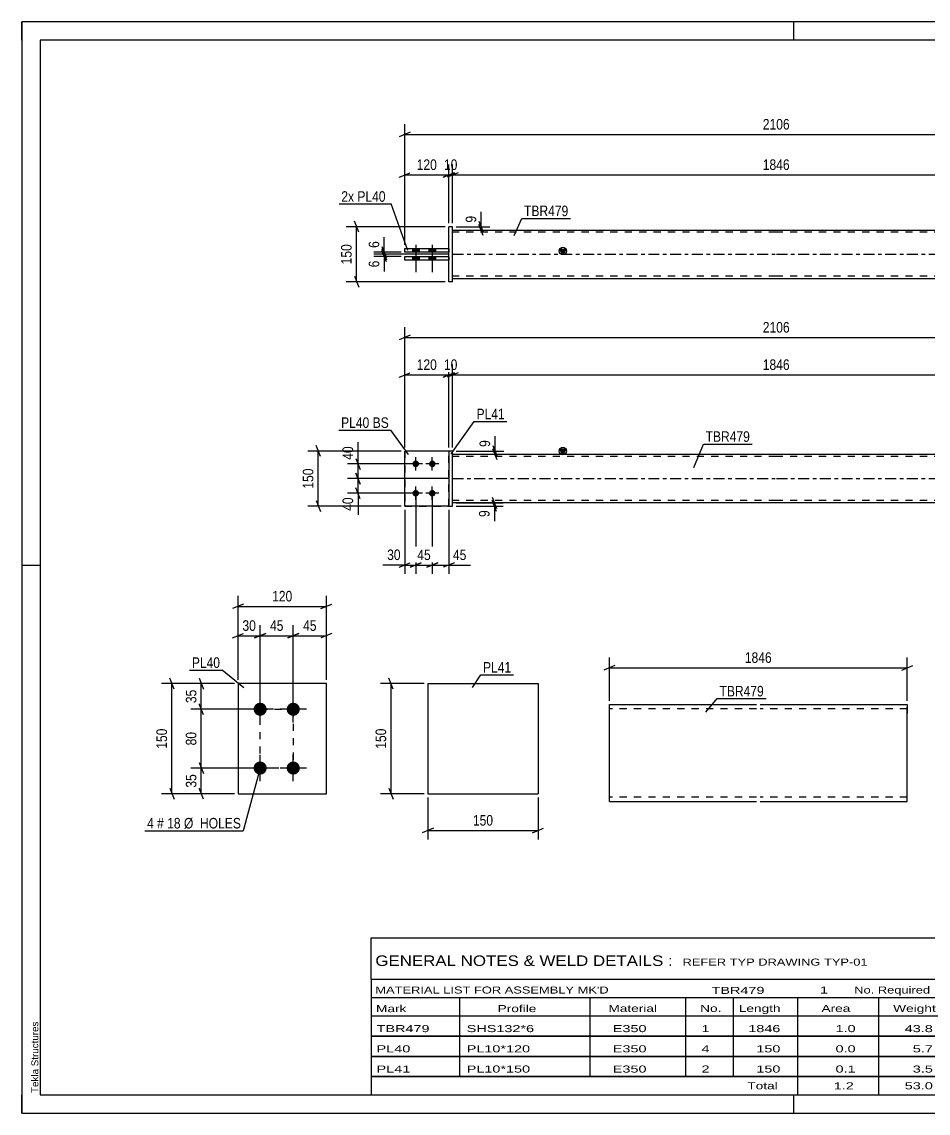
# Model space of a CAD drawing. Header units: millimetres. Extents: x 0 to 420, y 0 to 297.
# Drawn here: x 0 to 246.5, y 0 to 297 of the extents above; entities that cross this region are included whole.
import ezdxf

# ---------------------------------------------------------------- set-up
doc = ezdxf.new("R2010")
doc.units = ezdxf.units.MM
doc.linetypes.add('DXK_LINE_DOT2', pattern=[3.9198, 1.9599, -1.9599])
doc.linetypes.add('DXK_LINE_DOT3', pattern=[5.9187, 2.979, -0.9799, 0.9799, -0.9799])
doc.styles.add('Arial', font='ARIAL.TTF', dxfattribs={"height": 0.2})
doc.styles.add('Arial Narrow', font='ARIALN.TTF', dxfattribs={"height": 0.2})

# ---------------------------------------------------------------- blocks, each defined once
blk = doc.blocks.new('Unknown-581591884-1127')
at = {"color": 5, "linetype": 'Continuous'}
for p, q in [((420, 297), (0, 297)), ((0, 297), (0, 0)), ((0, 292), (0, 297)), ((210, 292), (210, 297)), ((415, 292), (5, 292)), ((5, 292), (5, 5)), ((5, 149), (0, 149)), ((0, 0), (0, 5)), ((5, 5), (415, 5)), ((210, 0), (210, 5)), ((0, 0), (420, 0))]:
    blk.add_line(p, q, dxfattribs=at)
at = {"color": 174, "linetype": 'Continuous', "style": 'Arial'}
blk.add_text('Tekla Structures', height=1.9102, rotation=90, dxfattribs=at).set_placement((4.5, 5.5))
blk = doc.blocks.new('Part-581591884-1420 - 1364')
at = {"color": 7, "linetype": 'DXK_LINE_DOT2'}
for p, q in [((116.14, 180.2), (104.14, 180.2)), ((104.14, 180.2), (104.14, 165.2)), ((116.14, 165.2), (116.14, 180.2)), ((104.14, 165.2), (116.14, 165.2))]:
    blk.add_line(p, q, dxfattribs=at)
blk = doc.blocks.new('Bolt-581591884-1378 - 1364')
at = {"linetype": 'Continuous'}
for points in [[(107.14, 175.8, -1), (107.14, 177.6, -1)], [(111.64, 175.8, -1), (111.64, 177.6, -1)], [(107.14, 167.8, -1), (107.14, 169.6, -1)], [(111.64, 167.8, -1), (111.64, 169.6, -1)]]:
    blk.add_hatch(color=1, dxfattribs=at).paths.add_polyline_path(points)
at = {"color": 1, "linetype": 'Continuous'}
for p, q in [((107.14, 174.9), (107.14, 178.5)), ((111.64, 174.9), (111.64, 178.5)), ((108.94, 176.7), (105.34, 176.7)), ((113.44, 176.7), (109.84, 176.7)), ((107.14, 166.9), (107.14, 170.5)), ((111.64, 166.9), (111.64, 170.5)), ((108.94, 168.7), (105.34, 168.7)), ((113.44, 168.7), (109.84, 168.7))]:
    blk.add_line(p, q, dxfattribs=at)
blk = doc.blocks.new('Part-581591884-1405 - 1364')
at = {"color": 2, "linetype": 'Continuous'}
for p, q in [((117.14, 180.2), (116.14, 180.2)), ((116.14, 180.2), (116.14, 165.2)), ((117.14, 165.2), (117.14, 180.2)), ((116.14, 165.2), (117.14, 165.2))]:
    blk.add_line(p, q, dxfattribs=at)
blk = doc.blocks.new('Part-581591884-1425 - 1364')
at = {"color": 2, "linetype": 'Continuous'}
for p, q in [((116.14, 180.2), (104.14, 180.2)), ((104.14, 165.2), (104.14, 180.2)), ((116.14, 165.2), (104.14, 165.2))]:
    blk.add_line(p, q, dxfattribs=at)
at = {"color": 7, "linetype": 'DXK_LINE_DOT2'}
blk.add_line((116.14, 165.2), (116.14, 180.2), dxfattribs=at)
blk = doc.blocks.new('Part-581591884-1440 - 1364')
at = {"linetype": 'Continuous'}
blk.add_hatch(color=2, dxfattribs=at).paths.add_polyline_path([(147.14, 179.3), (146.34, 180.7), (147.94, 180.7)])
at = {"color": 2, "linetype": 'Continuous'}
for p, q in [((117.14, 179.3), (205.14, 179.3)), ((147.14, 179.3), (146.34, 180.7)), ((146.34, 180.7), (147.94, 180.7)), ((147.94, 180.7), (147.14, 179.3)), ((205.24, 179.3), (293.24, 179.3)), ((205.14, 166.1), (117.14, 166.1)), ((293.24, 166.1), (205.24, 166.1))]:
    blk.add_line(p, q, dxfattribs=at)
at = {"color": 7, "linetype": 'DXK_LINE_DOT2'}
for p, q in [((117.14, 166.1), (117.14, 179.3)), ((205.14, 178.7), (117.14, 178.7)), ((293.24, 178.7), (205.24, 178.7)), ((293.24, 166.1), (293.24, 179.3)), ((205.14, 166.7), (117.14, 166.7)), ((293.24, 166.7), (205.24, 166.7))]:
    blk.add_line(p, q, dxfattribs=at)
at = {"color": 7, "linetype": 'DXK_LINE_DOT3'}
for p, q in [((117.14, 172.7), (205.14, 172.7)), ((205.24, 172.7), (293.24, 172.7))]:
    blk.add_line(p, q, dxfattribs=at)
at = {"color": 2, "linetype": 'Continuous'}
blk.add_circle((147.14, 180.2), 1, dxfattribs=at)
blk = doc.blocks.new('Part-581591884-1793 - 1767')
at = {"color": 2, "linetype": 'Continuous'}
for p, q in [((104.14, 232.15), (104.14, 233.15)), ((104.14, 233.15), (116.14, 233.15)), ((116.14, 232.15), (104.14, 232.15)), ((116.14, 233.15), (116.14, 232.15))]:
    blk.add_line(p, q, dxfattribs=at)
blk = doc.blocks.new('Part-581591884-1798 - 1767')
at = {"color": 2, "linetype": 'Continuous'}
for p, q in [((104.14, 235.35), (116.14, 235.35)), ((104.14, 234.35), (104.14, 235.35)), ((116.14, 235.35), (116.14, 234.35)), ((116.14, 234.35), (104.14, 234.35))]:
    blk.add_line(p, q, dxfattribs=at)
blk = doc.blocks.new('Part-581591884-1773 - 1767')
at = {"linetype": 'Continuous'}
blk.add_hatch(color=2, dxfattribs=at).paths.add_polyline_path([(147.14, 233.74), (146.34, 235.14), (147.94, 235.14)])
at = {"color": 2, "linetype": 'Continuous'}
for p, q in [((117.14, 240.34), (205.14, 240.34)), ((205.24, 240.34), (293.24, 240.34)), ((147.14, 233.74), (146.34, 235.14)), ((146.34, 235.14), (147.94, 235.14)), ((147.94, 235.14), (147.14, 233.74)), ((117.14, 227.14), (205.14, 227.14)), ((205.24, 227.14), (293.24, 227.14))]:
    blk.add_line(p, q, dxfattribs=at)
at = {"color": 7, "linetype": 'DXK_LINE_DOT2'}
for p, q in [((117.14, 227.14), (117.14, 240.34)), ((205.14, 239.74), (117.14, 239.74)), ((293.24, 239.74), (205.24, 239.74)), ((293.24, 240.34), (293.24, 227.14)), ((205.14, 227.74), (117.14, 227.74)), ((293.24, 227.74), (205.24, 227.74))]:
    blk.add_line(p, q, dxfattribs=at)
at = {"color": 7, "linetype": 'DXK_LINE_DOT3'}
for p, q in [((117.14, 233.74), (205.14, 233.74)), ((205.24, 233.74), (293.24, 233.74))]:
    blk.add_line(p, q, dxfattribs=at)
at = {"color": 2, "linetype": 'Continuous'}
blk.add_circle((147.14, 234.64), 1, dxfattribs=at)
blk = doc.blocks.new('Part-581591884-1799 - 1767')
at = {"color": 2, "linetype": 'Continuous'}
for p, q in [((117.14, 241.25), (116.14, 241.25)), ((116.14, 226.25), (116.14, 241.25)), ((117.14, 226.25), (117.14, 241.25)), ((117.14, 226.25), (116.14, 226.25))]:
    blk.add_line(p, q, dxfattribs=at)
blk = doc.blocks.new('Bolt-581591884-1801 - 1767')
at = {"linetype": 'Continuous'}
for points in [[(106.24, 234.34), (108.04, 234.34), (108.04, 235.34), (106.24, 235.34)], [(106.24, 234.34), (108.04, 234.34), (108.04, 235.34), (106.24, 235.34)], [(110.74, 234.34), (112.54, 234.34), (112.54, 235.34), (110.74, 235.34)], [(110.74, 234.34), (112.54, 234.34), (112.54, 235.34), (110.74, 235.34)], [(106.24, 232.14), (108.04, 232.14), (108.04, 233.14), (106.24, 233.14)], [(106.24, 232.14), (108.04, 232.14), (108.04, 233.14), (106.24, 233.14)], [(110.74, 232.14), (112.54, 232.14), (112.54, 233.14), (110.74, 233.14)], [(110.74, 232.14), (112.54, 232.14), (112.54, 233.14), (110.74, 233.14)]]:
    blk.add_hatch(color=1, dxfattribs=at).paths.add_polyline_path(points)
at = {"color": 1, "linetype": 'Continuous'}
for p, q in [((106.24, 235.34), (106.24, 234.34)), ((106.24, 235.34), (106.24, 234.34)), ((107.14, 236.34), (107.14, 228.84)), ((107.14, 236.34), (107.14, 228.84)), ((108.04, 235.34), (108.04, 234.34)), ((108.04, 235.34), (108.04, 234.34)), ((110.74, 235.34), (110.74, 234.34)), ((110.74, 235.34), (110.74, 234.34)), ((111.64, 236.34), (111.64, 228.84)), ((111.64, 236.34), (111.64, 228.84)), ((112.54, 235.34), (112.54, 234.34)), ((112.54, 235.34), (112.54, 234.34)), ((106.24, 233.14), (106.24, 232.14)), ((106.24, 233.14), (106.24, 232.14)), ((108.04, 233.14), (108.04, 232.14)), ((108.04, 233.14), (108.04, 232.14)), ((110.74, 233.14), (110.74, 232.14)), ((110.74, 233.14), (110.74, 232.14)), ((112.54, 233.14), (112.54, 232.14)), ((112.54, 233.14), (112.54, 232.14))]:
    blk.add_line(p, q, dxfattribs=at)
blk = doc.blocks.new('Bolt-581591884-2103 - 2040')
at = {"linetype": 'Continuous'}
for points in [[(64.82, 108.12, -1), (64.82, 111.72, -1)], [(73.82, 108.12, -1), (73.82, 111.72, -1)], [(64.82, 92.12, -1), (64.82, 95.72, -1)], [(73.82, 92.12, -1), (73.82, 95.72, -1)]]:
    blk.add_hatch(color=1, dxfattribs=at).paths.add_polyline_path(points)
at = {"color": 1, "linetype": 'Continuous'}
for p, q in [((64.82, 106.32), (64.82, 113.52)), ((73.82, 106.32), (73.82, 113.52)), ((68.42, 109.92), (61.22, 109.92)), ((77.42, 109.92), (70.22, 109.92)), ((64.82, 90.32), (64.82, 97.52)), ((73.82, 90.32), (73.82, 97.52)), ((68.42, 93.92), (61.22, 93.92)), ((77.42, 93.92), (70.22, 93.92))]:
    blk.add_line(p, q, dxfattribs=at)
blk = doc.blocks.new('Part-581591884-2108 - 2040')
at = {"color": 2, "linetype": 'Continuous'}
for p, q in [((82.82, 116.92), (58.82, 116.92)), ((58.82, 116.92), (58.82, 86.92)), ((82.82, 86.92), (82.82, 116.92)), ((58.82, 86.92), (82.82, 86.92))]:
    blk.add_line(p, q, dxfattribs=at)
blk = doc.blocks.new('Part-581591884-2231 - 2225')
at = {"color": 2, "linetype": 'Continuous'}
for p, q in [((110.43, 116.92), (110.43, 86.92)), ((110.43, 116.92), (140.43, 116.92)), ((140.43, 116.92), (140.43, 86.92)), ((110.43, 86.92), (140.43, 86.92))]:
    blk.add_line(p, q, dxfattribs=at)
blk = doc.blocks.new('Part-581591884-2256 - 2248')
at = {"color": 2, "linetype": 'Continuous'}
for p, q in [((159.81, 84.98), (159.81, 111.2)), ((159.81, 111.2), (199.81, 111.2)), ((200.81, 111.2), (240.81, 111.2)), ((240.81, 111.2), (240.81, 111.02)), ((240.81, 111.02), (240.81, 108.8)), ((240.81, 84.8), (240.81, 108.8)), ((159.81, 84.8), (159.81, 84.98)), ((159.81, 84.8), (199.81, 84.8)), ((200.81, 84.8), (240.81, 84.8))]:
    blk.add_line(p, q, dxfattribs=at)
at = {"color": 7, "linetype": 'DXK_LINE_DOT2'}
for p, q in [((199.81, 110), (159.81, 110)), ((240.81, 110), (200.81, 110)), ((240.81, 108.8), (240.81, 110.5)), ((159.81, 86), (159.81, 86.09)), ((199.81, 86), (159.81, 86)), ((240.81, 86), (200.81, 86)), ((240.81, 86), (240.81, 86.09))]:
    blk.add_line(p, q, dxfattribs=at)
blk = doc.blocks.new('Rectangle-581591884-2210 - 2040')
at = {"color": 1, "linetype": 'DXK_LINE_DOT2'}
blk.add_lwpolyline([(64.82, 109.92), (73.82, 109.92), (73.82, 93.92), (64.82, 93.92), (64.82, 109.92)], close=True, dxfattribs=at)
blk = doc.blocks.new('StraightDimension-581591884-1609 - 1364')
at = {"color": 7, "linetype": 'Continuous'}
for p, q in [((116.14, 172.7), (88.59, 172.7)), ((90.84, 174.2), (92.04, 171.2)), ((91.44, 168.7), (91.44, 172.7)), ((92.04, 167.2), (90.84, 170.2)), ((106.14, 168.7), (88.59, 168.7))]:
    blk.add_line(p, q, dxfattribs=at)
at = {"color": 0}
blk.add_wipeout([(90.69, 168.17), (86.49, 168.17), (86.49, 163.32), (90.69, 163.32)], dxfattribs=at)
at = {"color": 7, "linetype": 'Continuous'}
blk.add_line((91.44, 168.7), (91.44, 162.79), dxfattribs=at)
blk.add_line((91.44, 168.7), (91.44, 162.79), dxfattribs=at)
at = {"color": 3, "style": 'Arial Narrow'}
blk.add_text('40', height=2.863, rotation=90.0002, dxfattribs=at).set_placement((90.09, 163.92))
blk = doc.blocks.new('StraightDimension-581591884-1600 - 1364')
at = {"color": 7, "linetype": 'Continuous'}
for p, q in [((128.1, 181.7), (129.3, 178.7)), ((118.14, 180.2), (131.1, 180.2)), ((118.14, 179.3), (131.1, 179.3)), ((129.3, 177.8), (128.1, 180.8)), ((128.7, 179.3), (128.7, 180.2))]:
    blk.add_line(p, q, dxfattribs=at)
at = {"color": 0}
blk.add_wipeout([(127.95, 183.75), (123.75, 183.75), (123.75, 180.72), (127.95, 180.72)], dxfattribs=at)
at = {"color": 7, "linetype": 'Continuous'}
blk.add_line((128.7, 180.2), (128.7, 184.28), dxfattribs=at)
blk.add_line((128.7, 180.2), (128.7, 184.28), dxfattribs=at)
at = {"color": 3, "style": 'Arial Narrow'}
blk.add_text('9', height=2.86, rotation=90.0002, dxfattribs=at).set_placement((127.35, 181.32))
blk = doc.blocks.new('StraightDimension-581591884-1560 - 1364')
at = {"color": 7, "linetype": 'Continuous'}
for p, q in [((107.14, 167.7), (107.14, 146.78)), ((104.14, 164.2), (104.14, 146.78)), ((102.64, 148.58), (105.64, 149.78)), ((104.14, 149.18), (107.14, 149.18)), ((108.64, 149.78), (105.64, 148.58))]:
    blk.add_line(p, q, dxfattribs=at)
at = {"color": 0}
blk.add_wipeout([(103.61, 149.93), (103.61, 154.13), (98.76, 154.13), (98.76, 149.93)], dxfattribs=at)
at = {"color": 7, "linetype": 'Continuous'}
blk.add_line((104.14, 149.18), (98.23, 149.18), dxfattribs=at)
blk.add_line((104.14, 149.18), (98.23, 149.18), dxfattribs=at)
at = {"color": 3, "style": 'Arial Narrow'}
blk.add_text('30', height=2.863, dxfattribs=at).set_placement((99.36, 150.53))
blk = doc.blocks.new('StraightDimension-581591884-1452 - 1364')
at = {"color": 7, "linetype": 'Continuous'}
for p, q in [((104.14, 181.2), (104.14, 203.77)), ((116.14, 181.2), (116.14, 203.77)), ((102.64, 200.32), (105.64, 201.52)), ((104.14, 200.92), (116.14, 200.92)), ((117.64, 201.52), (114.64, 200.32))]:
    blk.add_line(p, q, dxfattribs=at)
at = {"color": 0}
blk.add_wipeout([(113.48, 201.67), (113.48, 205.87), (106.8, 205.87), (106.8, 201.67)], dxfattribs=at)
at = {"color": 3, "style": 'Arial Narrow'}
blk.add_text('120', height=2.863, dxfattribs=at).set_placement((107.4, 202.27))
blk = doc.blocks.new('StraightDimension-581591884-1479 - 1364')
at = {"color": 7, "linetype": 'Continuous'}
for p, q in [((116.14, 181.2), (116.14, 203.77)), ((117.14, 181.2), (117.14, 203.77)), ((114.64, 200.32), (117.64, 201.52)), ((118.64, 201.52), (115.64, 200.32)), ((116.14, 200.92), (117.14, 200.92))]:
    blk.add_line(p, q, dxfattribs=at)
at = {"color": 0}
blk.add_wipeout([(119.07, 201.67), (119.07, 205.87), (114.21, 205.87), (114.21, 201.67)], dxfattribs=at)
at = {"color": 3, "style": 'Arial Narrow'}
blk.add_text('10', height=2.863, dxfattribs=at).set_placement((114.81, 202.27))
blk = doc.blocks.new('StraightDimension-581591884-1577 - 1364')
at = {"color": 7, "linetype": 'Continuous'}
for p, q in [((111.64, 167.7), (111.64, 146.78)), ((116.14, 164.2), (116.14, 146.78)), ((110.14, 148.58), (113.14, 149.78)), ((111.64, 149.18), (116.14, 149.18)), ((117.64, 149.78), (114.64, 148.58))]:
    blk.add_line(p, q, dxfattribs=at)
at = {"color": 0}
blk.add_wipeout([(121.52, 149.93), (121.52, 154.13), (116.66, 154.13), (116.66, 149.93)], dxfattribs=at)
at = {"color": 7, "linetype": 'Continuous'}
blk.add_line((116.14, 149.18), (122.04, 149.18), dxfattribs=at)
blk.add_line((116.14, 149.18), (122.04, 149.18), dxfattribs=at)
at = {"color": 3, "style": 'Arial Narrow'}
blk.add_text('45', height=2.863, dxfattribs=at).set_placement((117.26, 150.53))
blk = doc.blocks.new('StraightDimension-581591884-1496 - 1364')
at = {"color": 7, "linetype": 'Continuous'}
for p, q in [((117.14, 181.2), (117.14, 203.77)), ((293.24, 181.2), (293.24, 203.77)), ((118.64, 201.52), (115.64, 200.32)), ((117.14, 200.92), (293.24, 200.92)), ((291.74, 200.32), (294.74, 201.52))]:
    blk.add_line(p, q, dxfattribs=at)
at = {"color": 0}
blk.add_wipeout([(209.44, 201.67), (209.44, 205.87), (200.93, 205.87), (200.93, 201.67)], dxfattribs=at)
at = {"color": 3, "style": 'Arial Narrow'}
blk.add_text('1846', height=2.863, dxfattribs=at).set_placement((201.53, 202.27))
blk = doc.blocks.new('StraightDimension-581591884-1546 - 1364')
at = {"color": 7, "linetype": 'Continuous'}
for p, q in [((104.14, 181.2), (104.14, 213.94)), ((306.24, 181.2), (306.24, 213.94)), ((105.64, 211.69), (102.64, 210.49)), ((104.14, 211.09), (306.24, 211.09)), ((304.74, 210.49), (307.74, 211.69))]:
    blk.add_line(p, q, dxfattribs=at)
at = {"color": 0}
blk.add_wipeout([(209.44, 211.84), (209.44, 216.04), (200.93, 216.04), (200.93, 211.84)], dxfattribs=at)
at = {"color": 3, "style": 'Arial Narrow'}
blk.add_text('2106', height=2.863, dxfattribs=at).set_placement((201.53, 212.44))
blk = doc.blocks.new('StraightDimension-581591884-1570 - 1364')
at = {"color": 7, "linetype": 'Continuous'}
for p, q in [((107.14, 167.7), (107.14, 146.78)), ((111.64, 167.7), (111.64, 146.78)), ((105.64, 148.58), (108.64, 149.78)), ((107.14, 149.18), (111.64, 149.18)), ((113.14, 149.78), (110.14, 148.58))]:
    blk.add_line(p, q, dxfattribs=at)
at = {"color": 0}
blk.add_wipeout([(111.82, 149.93), (111.82, 154.13), (106.96, 154.13), (106.96, 149.93)], dxfattribs=at)
at = {"color": 3, "style": 'Arial Narrow'}
blk.add_text('45', height=2.863, dxfattribs=at).set_placement((107.56, 150.53))
blk = doc.blocks.new('StraightDimension-581591884-1591 - 1364')
at = {"color": 7, "linetype": 'Continuous'}
for p, q in [((127.94, 167.6), (129.14, 164.6)), ((129.14, 163.7), (127.94, 166.7)), ((118.14, 166.1), (130.94, 166.1)), ((118.14, 165.2), (130.94, 165.2)), ((128.54, 165.2), (128.54, 166.1))]:
    blk.add_line(p, q, dxfattribs=at)
at = {"color": 0}
blk.add_wipeout([(127.79, 164.67), (123.59, 164.67), (123.59, 161.65), (127.79, 161.65)], dxfattribs=at)
at = {"color": 7, "linetype": 'Continuous'}
blk.add_line((128.54, 165.2), (128.54, 161.12), dxfattribs=at)
blk.add_line((128.54, 165.2), (128.54, 161.12), dxfattribs=at)
at = {"color": 3, "style": 'Arial Narrow'}
blk.add_text('9', height=2.86, rotation=90.0002, dxfattribs=at).set_placement((127.19, 162.25))
blk = doc.blocks.new('StraightDimension-581591884-1626 - 1364')
at = {"color": 7, "linetype": 'Continuous'}
for p, q in [((106.14, 176.7), (88.59, 176.7)), ((90.84, 178.2), (92.04, 175.2)), ((91.44, 172.7), (91.44, 176.7)), ((116.14, 172.7), (88.59, 172.7)), ((92.04, 171.2), (90.84, 174.2))]:
    blk.add_line(p, q, dxfattribs=at)
at = {"color": 0}
blk.add_wipeout([(90.69, 182.08), (86.49, 182.08), (86.49, 177.22), (90.69, 177.22)], dxfattribs=at)
at = {"color": 7, "linetype": 'Continuous'}
blk.add_line((91.44, 176.7), (91.44, 182.6), dxfattribs=at)
blk.add_line((91.44, 176.7), (91.44, 182.6), dxfattribs=at)
at = {"color": 3, "style": 'Arial Narrow'}
blk.add_text('40', height=2.863, rotation=90.0002, dxfattribs=at).set_placement((90.09, 177.82))
blk = doc.blocks.new('StraightDimension-581591884-1689 - 1364')
at = {"color": 7, "linetype": 'Continuous'}
for p, q in [((81.24, 178.7), (80.04, 181.7)), ((103.14, 180.2), (77.79, 180.2)), ((80.64, 165.2), (80.64, 180.2)), ((80.04, 166.7), (81.24, 163.7)), ((103.14, 165.2), (77.79, 165.2))]:
    blk.add_line(p, q, dxfattribs=at)
at = {"color": 0}
blk.add_wipeout([(79.89, 176.04), (75.69, 176.04), (75.69, 169.36), (79.89, 169.36)], dxfattribs=at)
at = {"color": 3, "style": 'Arial Narrow'}
blk.add_text('150', height=2.863, rotation=90.0002, dxfattribs=at).set_placement((79.29, 169.96))
blk = doc.blocks.new('StraightDimension-581591884-1851 - 1767')
at = {"color": 7, "linetype": 'Continuous'}
for p, q in [((97.95, 235.84), (99.15, 232.84)), ((99.15, 232.24), (97.95, 235.24)), ((103.14, 234.34), (95.7, 234.34)), ((116.14, 233.74), (95.7, 233.74)), ((98.55, 233.74), (98.55, 234.34))]:
    blk.add_line(p, q, dxfattribs=at)
at = {"color": 0}
blk.add_wipeout([(97.8, 237.9), (93.6, 237.9), (93.6, 234.87), (97.8, 234.87)], dxfattribs=at)
at = {"color": 7, "linetype": 'Continuous'}
blk.add_line((98.55, 234.34), (98.55, 238.42), dxfattribs=at)
blk.add_line((98.55, 234.34), (98.55, 238.42), dxfattribs=at)
at = {"color": 3, "style": 'Arial Narrow'}
blk.add_text('6', height=2.86, rotation=90.0002, dxfattribs=at).set_placement((97.2, 235.47))
blk = doc.blocks.new('StraightDimension-581591884-1930 - 1767')
at = {"color": 7, "linetype": 'Continuous'}
for p, q in [((114.64, 254.74), (117.64, 255.94)), ((118.64, 255.94), (115.64, 254.74)), ((116.14, 242.25), (116.14, 258.19)), ((117.14, 242.25), (117.14, 258.19)), ((116.14, 255.34), (117.14, 255.34))]:
    blk.add_line(p, q, dxfattribs=at)
at = {"color": 0}
blk.add_wipeout([(119.07, 256.09), (119.07, 260.29), (114.21, 260.29), (114.21, 256.09)], dxfattribs=at)
at = {"color": 3, "style": 'Arial Narrow'}
blk.add_text('10', height=2.863, dxfattribs=at).set_placement((114.81, 256.69))
blk = doc.blocks.new('StraightDimension-581591884-1835 - 1767')
at = {"color": 7, "linetype": 'Continuous'}
for p, q in [((97.95, 235.24), (99.15, 232.24)), ((99.15, 231.64), (97.95, 234.64)), ((116.14, 233.74), (95.7, 233.74)), ((103.14, 233.14), (95.7, 233.14)), ((98.55, 233.14), (98.55, 233.74))]:
    blk.add_line(p, q, dxfattribs=at)
at = {"color": 0}
blk.add_wipeout([(97.8, 232.62), (93.6, 232.62), (93.6, 229.59), (97.8, 229.59)], dxfattribs=at)
at = {"color": 7, "linetype": 'Continuous'}
blk.add_line((98.55, 233.14), (98.55, 229.07), dxfattribs=at)
blk.add_line((98.55, 233.14), (98.55, 229.07), dxfattribs=at)
at = {"color": 3, "style": 'Arial Narrow'}
blk.add_text('6', height=2.86, rotation=90.0002, dxfattribs=at).set_placement((97.2, 230.19))
blk = doc.blocks.new('StraightDimension-581591884-1868 - 1767')
at = {"color": 7, "linetype": 'Continuous'}
for p, q in [((118.14, 241.25), (127.32, 241.25)), ((124.32, 242.75), (125.52, 239.75)), ((125.52, 238.84), (124.32, 241.84)), ((124.92, 240.34), (124.92, 241.25)), ((118.14, 240.34), (127.32, 240.34))]:
    blk.add_line(p, q, dxfattribs=at)
at = {"color": 0}
blk.add_wipeout([(124.17, 244.8), (119.97, 244.8), (119.97, 241.77), (124.17, 241.77)], dxfattribs=at)
at = {"color": 7, "linetype": 'Continuous'}
blk.add_line((124.92, 241.25), (124.92, 245.32), dxfattribs=at)
blk.add_line((124.92, 241.25), (124.92, 245.32), dxfattribs=at)
at = {"color": 3, "style": 'Arial Narrow'}
blk.add_text('9', height=2.86, rotation=90.0002, dxfattribs=at).set_placement((123.57, 242.37))
blk = doc.blocks.new('StraightDimension-581591884-1879 - 1767')
at = {"color": 7, "linetype": 'Continuous'}
for p, q in [((115.14, 241.25), (88.2, 241.25)), ((91.65, 239.75), (90.45, 242.75)), ((91.05, 226.25), (91.05, 241.25)), ((115.14, 226.25), (88.2, 226.25)), ((90.45, 227.75), (91.65, 224.75))]:
    blk.add_line(p, q, dxfattribs=at)
at = {"color": 0}
blk.add_wipeout([(90.3, 237.09), (86.1, 237.09), (86.1, 230.4), (90.3, 230.4)], dxfattribs=at)
at = {"color": 3, "style": 'Arial Narrow'}
blk.add_text('150', height=2.863, rotation=90.0002, dxfattribs=at).set_placement((89.7, 231))
blk = doc.blocks.new('StraightDimension-581591884-1910 - 1767')
at = {"color": 7, "linetype": 'Continuous'}
for p, q in [((118.64, 255.94), (115.64, 254.74)), ((117.14, 242.25), (117.14, 258.19)), ((291.74, 254.74), (294.74, 255.94)), ((293.24, 242.25), (293.24, 258.19)), ((117.14, 255.34), (293.24, 255.34))]:
    blk.add_line(p, q, dxfattribs=at)
at = {"color": 0}
blk.add_wipeout([(209.44, 256.09), (209.44, 260.29), (200.93, 260.29), (200.93, 256.09)], dxfattribs=at)
at = {"color": 3, "style": 'Arial Narrow'}
blk.add_text('1846', height=2.863, dxfattribs=at).set_placement((201.53, 256.69))
blk = doc.blocks.new('StraightDimension-581591884-1920 - 1767')
at = {"color": 7, "linetype": 'Continuous'}
for p, q in [((102.64, 254.74), (105.64, 255.94)), ((104.14, 236.34), (104.14, 258.19)), ((117.64, 255.94), (114.64, 254.74)), ((116.14, 242.25), (116.14, 258.19)), ((104.14, 255.34), (116.14, 255.34))]:
    blk.add_line(p, q, dxfattribs=at)
at = {"color": 0}
blk.add_wipeout([(113.48, 256.09), (113.48, 260.29), (106.8, 260.29), (106.8, 256.09)], dxfattribs=at)
at = {"color": 3, "style": 'Arial Narrow'}
blk.add_text('120', height=2.863, dxfattribs=at).set_placement((107.4, 256.69))
blk = doc.blocks.new('StraightDimension-581591884-1941 - 1767')
at = {"color": 7, "linetype": 'Continuous'}
for p, q in [((104.14, 236.34), (104.14, 269.19)), ((306.24, 236.34), (306.24, 269.19)), ((105.64, 266.94), (102.64, 265.74)), ((104.14, 266.34), (306.24, 266.34)), ((304.74, 265.74), (307.74, 266.94))]:
    blk.add_line(p, q, dxfattribs=at)
at = {"color": 0}
blk.add_wipeout([(209.44, 267.09), (209.44, 271.29), (200.93, 271.29), (200.93, 267.09)], dxfattribs=at)
at = {"color": 3, "style": 'Arial Narrow'}
blk.add_text('2106', height=2.863, dxfattribs=at).set_placement((201.53, 267.69))
blk = doc.blocks.new('StraightDimension-581591884-2133 - 2040')
at = {"color": 7, "linetype": 'Continuous'}
for p, q in [((64.82, 110.92), (64.82, 132.77)), ((73.82, 110.92), (73.82, 132.77)), ((63.32, 129.32), (66.32, 130.52)), ((64.82, 129.92), (73.82, 129.92)), ((75.32, 130.52), (72.32, 129.32))]:
    blk.add_line(p, q, dxfattribs=at)
at = {"color": 0}
blk.add_wipeout([(71.75, 130.67), (71.75, 134.87), (66.9, 134.87), (66.9, 130.67)], dxfattribs=at)
at = {"color": 3, "style": 'Arial Narrow'}
blk.add_text('45', height=2.863, dxfattribs=at).set_placement((67.5, 131.27))
blk = doc.blocks.new('StraightDimension-581591884-2165 - 2040')
at = {"color": 7, "linetype": 'Continuous'}
for p, q in [((48.22, 95.42), (49.42, 92.42)), ((63.82, 93.92), (45.97, 93.92)), ((48.82, 86.92), (48.82, 93.92)), ((57.82, 86.92), (45.97, 86.92)), ((49.42, 85.42), (48.22, 88.42))]:
    blk.add_line(p, q, dxfattribs=at)
at = {"color": 0}
blk.add_wipeout([(48.07, 92.85), (43.87, 92.85), (43.87, 87.99), (48.07, 87.99)], dxfattribs=at)
at = {"color": 3, "style": 'Arial Narrow'}
blk.add_text('35', height=2.863, rotation=90.0002, dxfattribs=at).set_placement((47.47, 88.59))
blk = doc.blocks.new('StraightDimension-581591884-2123 - 2040')
at = {"color": 7, "linetype": 'Continuous'}
for p, q in [((58.82, 117.92), (58.82, 132.77)), ((64.82, 110.92), (64.82, 132.77)), ((57.32, 129.32), (60.32, 130.52)), ((58.82, 129.92), (64.82, 129.92)), ((66.32, 130.52), (63.32, 129.32))]:
    blk.add_line(p, q, dxfattribs=at)
at = {"color": 0}
blk.add_wipeout([(64.25, 130.67), (64.25, 134.87), (59.4, 134.87), (59.4, 130.67)], dxfattribs=at)
at = {"color": 3, "style": 'Arial Narrow'}
blk.add_text('30', height=2.863, dxfattribs=at).set_placement((60, 131.27))
blk = doc.blocks.new('StraightDimension-581591884-2112 - 2040')
at = {"color": 7, "linetype": 'Continuous'}
for p, q in [((58.82, 117.92), (58.82, 140.77)), ((82.82, 117.92), (82.82, 140.77)), ((60.32, 138.52), (57.32, 137.32)), ((58.82, 137.92), (82.82, 137.92)), ((81.32, 137.32), (84.32, 138.52))]:
    blk.add_line(p, q, dxfattribs=at)
at = {"color": 0}
blk.add_wipeout([(74.17, 138.67), (74.17, 142.87), (67.48, 142.87), (67.48, 138.67)], dxfattribs=at)
at = {"color": 3, "style": 'Arial Narrow'}
blk.add_text('120', height=2.863, dxfattribs=at).set_placement((68.08, 139.27))
blk = doc.blocks.new('StraightDimension-581591884-2143 - 2040')
at = {"color": 7, "linetype": 'Continuous'}
for p, q in [((73.82, 110.92), (73.82, 132.77)), ((82.82, 117.92), (82.82, 132.77)), ((72.32, 129.32), (75.32, 130.52)), ((73.82, 129.92), (82.82, 129.92)), ((84.32, 130.52), (81.32, 129.32))]:
    blk.add_line(p, q, dxfattribs=at)
at = {"color": 0}
blk.add_wipeout([(80.75, 130.67), (80.75, 134.87), (75.9, 134.87), (75.9, 130.67)], dxfattribs=at)
at = {"color": 3, "style": 'Arial Narrow'}
blk.add_text('45', height=2.863, dxfattribs=at).set_placement((76.5, 131.27))
blk = doc.blocks.new('StraightDimension-581591884-2154 - 2040')
at = {"color": 7, "linetype": 'Continuous'}
for p, q in [((57.82, 116.92), (37.97, 116.92)), ((41.42, 115.42), (40.22, 118.42)), ((40.82, 86.92), (40.82, 116.92)), ((57.82, 86.92), (37.97, 86.92)), ((40.22, 88.42), (41.42, 85.42))]:
    blk.add_line(p, q, dxfattribs=at)
at = {"color": 0}
blk.add_wipeout([(40.07, 105.26), (35.87, 105.26), (35.87, 98.58), (40.07, 98.58)], dxfattribs=at)
at = {"color": 3, "style": 'Arial Narrow'}
blk.add_text('150', height=2.863, rotation=90.0002, dxfattribs=at).set_placement((39.47, 99.18))
blk = doc.blocks.new('StraightDimension-581591884-2181 - 2040')
at = {"color": 7, "linetype": 'Continuous'}
for p, q in [((63.82, 109.92), (45.97, 109.92)), ((49.42, 108.42), (48.22, 111.42)), ((48.82, 93.92), (48.82, 109.92)), ((48.22, 95.42), (49.42, 92.42)), ((63.82, 93.92), (45.97, 93.92))]:
    blk.add_line(p, q, dxfattribs=at)
at = {"color": 0}
blk.add_wipeout([(48.07, 104.35), (43.87, 104.35), (43.87, 99.49), (48.07, 99.49)], dxfattribs=at)
at = {"color": 3, "style": 'Arial Narrow'}
blk.add_text('80', height=2.863, rotation=90.0002, dxfattribs=at).set_placement((47.47, 100.09))
blk = doc.blocks.new('StraightDimension-581591884-2194 - 2040')
at = {"color": 7, "linetype": 'Continuous'}
for p, q in [((57.82, 116.92), (45.97, 116.92)), ((48.22, 118.42), (49.42, 115.42)), ((48.82, 109.92), (48.82, 116.92)), ((63.82, 109.92), (45.97, 109.92)), ((49.42, 108.42), (48.22, 111.42))]:
    blk.add_line(p, q, dxfattribs=at)
at = {"color": 0}
blk.add_wipeout([(48.07, 115.85), (43.87, 115.85), (43.87, 110.99), (48.07, 110.99)], dxfattribs=at)
at = {"color": 3, "style": 'Arial Narrow'}
blk.add_text('35', height=2.863, rotation=90.0002, dxfattribs=at).set_placement((47.47, 111.59))
blk = doc.blocks.new('StraightDimension-581591884-2233 - 2225')
at = {"color": 7, "linetype": 'Continuous'}
for p, q in [((109.43, 116.92), (97.58, 116.92)), ((101.03, 115.42), (99.83, 118.42)), ((100.43, 86.92), (100.43, 116.92)), ((109.43, 86.92), (97.58, 86.92)), ((99.83, 88.42), (101.03, 85.42))]:
    blk.add_line(p, q, dxfattribs=at)
at = {"color": 0}
blk.add_wipeout([(99.68, 105.26), (95.48, 105.26), (95.48, 98.58), (99.68, 98.58)], dxfattribs=at)
at = {"color": 3, "style": 'Arial Narrow'}
blk.add_text('150', height=2.863, rotation=90.0002, dxfattribs=at).set_placement((99.08, 99.18))
blk = doc.blocks.new('StraightDimension-581591884-2240 - 2225')
at = {"color": 7, "linetype": 'Continuous'}
for p, q in [((110.43, 85.92), (110.43, 74.52)), ((140.43, 85.92), (140.43, 74.52)), ((111.93, 77.52), (108.93, 76.32)), ((138.93, 76.32), (141.93, 77.52)), ((110.43, 76.92), (140.43, 76.92))]:
    blk.add_line(p, q, dxfattribs=at)
at = {"color": 0}
blk.add_wipeout([(128.78, 77.67), (128.78, 81.87), (122.09, 81.87), (122.09, 77.67)], dxfattribs=at)
at = {"color": 3, "style": 'Arial Narrow'}
blk.add_text('150', height=2.863, dxfattribs=at).set_placement((122.69, 78.27))
blk = doc.blocks.new('StraightDimension-581591884-2261 - 2248')
at = {"color": 7, "linetype": 'Continuous'}
for p, q in [((161.31, 121.8), (158.31, 120.6)), ((159.81, 112.2), (159.81, 124.05)), ((239.31, 120.6), (242.31, 121.8)), ((240.81, 112.2), (240.81, 124.05)), ((159.81, 121.2), (240.81, 121.2))]:
    blk.add_line(p, q, dxfattribs=at)
at = {"color": 0}
blk.add_wipeout([(204.57, 121.95), (204.57, 126.15), (196.05, 126.15), (196.05, 121.95)], dxfattribs=at)
at = {"color": 3, "style": 'Arial Narrow'}
blk.add_text('1846', height=2.863, dxfattribs=at).set_placement((196.65, 122.55))
blk = doc.blocks.new('Unknown-581591884-3254')
at = {"color": 7, "linetype": 'Continuous'}
for p, q in [((95, 47.75), (255, 47.75)), ((95, 36.5), (95, 47.75)), ((255, 47.75), (255, 36.5)), ((95, 36.5), (255, 36.5)), ((95, 36.5), (95, 31.5)), ((255, 36.5), (255, 31.5)), ((95, 31.5), (255, 31.5)), ((95, 31.5), (95, 26.5)), ((119, 31.5), (119, 26.5)), ((154.5, 31.5), (154.5, 26.5)), ((180.5, 31.5), (180.5, 26.5)), ((193.5, 31.5), (193.5, 26.5)), ((211, 31.5), (211, 26.5)), ((233, 31.5), (233, 26.5)), ((255, 31.5), (255, 26.5)), ((95, 26.5), (255, 26.5)), ((95, 26.45), (95, 21.05)), ((95, 26.45), (255, 26.45)), ((119, 26.5), (119, 21)), ((154.5, 26.5), (154.5, 21)), ((180.5, 26.5), (180.5, 21)), ((193.5, 26.5), (193.5, 21)), ((211, 26.5), (211, 21)), ((233, 26.5), (233, 21)), ((255, 26.45), (255, 21.05)), ((95, 21.05), (255, 21.05)), ((95, 20.95), (95, 15.55)), ((95, 20.95), (255, 20.95)), ((119, 21), (119, 15.5)), ((154.5, 21), (154.5, 15.5)), ((180.5, 21), (180.5, 15.5)), ((193.5, 21), (193.5, 15.5)), ((211, 21), (211, 15.5)), ((233, 21), (233, 15.5)), ((255, 20.95), (255, 15.55)), ((95, 15.55), (255, 15.55)), ((95, 15.45), (95, 10.05)), ((95, 15.45), (255, 15.45)), ((119, 15.5), (119, 10)), ((154.5, 15.5), (154.5, 10)), ((180.5, 15.5), (180.5, 10)), ((193.5, 15.5), (193.5, 10)), ((211, 15.5), (211, 10)), ((233, 15.5), (233, 10)), ((255, 15.45), (255, 10.05)), ((95, 10.05), (255, 10.05)), ((95, 10), (255, 10)), ((95, 10), (95, 5)), ((211, 10), (211, 5)), ((233, 10), (233, 5)), ((255, 10), (255, 5)), ((95, 5), (255, 5))]:
    blk.add_line(p, q, dxfattribs=at)
at = {"color": 7, "style": 'Arial Narrow'}
for s, height, width, p in [('GENERAL NOTES & WELD DETAILS :', 2.8633, 1.4, (96.15, 40.06)), ('REFER TYP DRAWING TYP-01', 1.9089, 1.6, (179.7, 40.16)), ("MATERIAL LIST FOR ASSEMBLY MK'D", 1.9089, 1.6, (96.15, 32.56)), ('TBR479', 1.909, 1.794707, (187.59, 32.47)), ('1', 1.91, 1.794707, (217.08, 32.56)), ('No. Required', 1.9089, 1.6, (226.41, 32.56)), ('Mark', 1.909, 1.7, (96.34, 27.5)), ('Profile', 1.909, 1.7, (129.41, 27.5)), ('Material', 1.909, 1.7, (159.54, 27.56)), ('No.', 1.909, 1.7, (184.5, 27.56)), ('Length', 1.909, 1.7, (195, 27.56)), ('Area', 1.909, 1.7, (217.5, 27.56)), ('Weight', 1.909, 1.7, (237, 27.56))]:
    blk.add_text(s, height=height, dxfattribs=dict(at, width=width)).set_placement(p)
at = {"color": 7, "linetype": 'Continuous', "style": 'Arial Narrow'}
for s, height, width, p in [('TBR479', 1.909, 1.794707, (96.5, 22.06)), ('SHS132*6', 1.909, 1.794707, (121, 22.06)), ('E350', 1.909, 1.794707, (160.74, 22.06)), ('1', 1.91, 1.794707, (184.86, 22.06)), ('1846', 1.909, 1.794707, (197.58, 22.06)), ('1.0', 1.909, 1.794707, (221.32, 22.06)), ('43.8', 1.909, 1.794707, (240.14, 22.06)), ('PL40', 1.909, 1.794707, (96.5, 16.56)), ('PL10*120', 1.909, 1.794707, (121, 16.56)), ('E350', 1.909, 1.794707, (160.74, 16.56)), ('4', 1.91, 1.794707, (184.86, 16.56)), ('150', 1.909, 1.794707, (199.77, 16.56)), ('0.0', 1.909, 1.794707, (221.32, 16.56)), ('5.7', 1.909, 1.794707, (242.33, 16.56)), ('PL41', 1.909, 1.794707, (96.5, 11.06)), ('PL10*150', 1.909, 1.794707, (121, 11.06)), ('E350', 1.909, 1.794707, (160.74, 11.06)), ('2', 1.91, 1.794707, (184.86, 11.06)), ('150', 1.909, 1.794707, (199.77, 11.06)), ('0.1', 1.909, 1.794707, (221.32, 11.06)), ('3.5', 1.909, 1.794707, (242.33, 11.06)), ('Total', 1.909, 1.7, (197.33, 6.5)), ('1.2', 1.909, 1.794707, (220.83, 6.5)), ('53.0', 1.909, 1.794707, (240.14, 6.5))]:
    blk.add_text(s, height=height, dxfattribs=dict(at, width=width)).set_placement(p)
blk = doc.blocks.new('Mark-581591884-1400 - 1364')
at = {"color": 0}
blk.add_wipeout([(131.34, 188.85), (131.34, 191.85), (123.67, 191.85), (123.67, 188.85)], dxfattribs=at)
blk.add_wipeout([(131.34, 188.85), (131.34, 191.85), (123.67, 191.85), (123.67, 188.85)], dxfattribs=at)
at = {"color": 30, "linetype": 'Continuous'}
for p, q in [((116.78, 179.39), (123.07, 188.25)), ((123.07, 188.25), (131.94, 188.25))]:
    blk.add_line(p, q, dxfattribs=at)
at = {"color": 3, "style": 'Arial Narrow'}
blk.add_text('PL41', height=2.863, dxfattribs=at).set_placement((123.67, 188.85))
blk = doc.blocks.new('Mark-581591884-1436 - 1364')
at = {"color": 0}
blk.add_wipeout([(198.04, 182.7), (198.04, 185.7), (185.98, 185.7), (185.98, 182.7)], dxfattribs=at)
blk.add_wipeout([(198.04, 182.7), (198.04, 185.7), (185.98, 185.7), (185.98, 182.7)], dxfattribs=at)
at = {"color": 30, "linetype": 'Continuous'}
for p, q in [((182.78, 175.75), (185.38, 182.1)), ((185.38, 182.1), (198.64, 182.1))]:
    blk.add_line(p, q, dxfattribs=at)
at = {"color": 3, "style": 'Arial Narrow'}
blk.add_text('TBR479', height=2.863, dxfattribs=at).set_placement((185.98, 182.7))
blk = doc.blocks.new('MarkSet-581591884-1758 - 1364')
at = {"color": 0}
blk.add_wipeout([(94.52, 186.49), (94.52, 189.49), (86.84, 189.49), (86.84, 186.49)], dxfattribs=at)
blk.add_wipeout([(94.52, 186.49), (94.52, 189.49), (86.84, 189.49), (86.84, 186.49)], dxfattribs=at)
blk.add_wipeout([(99.8, 186.49), (99.8, 189.49), (95.42, 189.49), (95.42, 186.49)], dxfattribs=at)
blk.add_wipeout([(99.8, 186.49), (99.8, 189.49), (95.42, 189.49), (95.42, 186.49)], dxfattribs=at)
at = {"color": 30, "linetype": 'Continuous'}
for p in [(86.24, 185.89), (105.18, 179.26)]:
    blk.add_line(p, (100.4, 185.89), dxfattribs=at)
at = {"color": 3, "style": 'Arial Narrow'}
for s, p in [('PL40', (86.84, 186.49)), ('BS', (95.42, 186.49))]:
    blk.add_text(s, height=2.863, dxfattribs=at).set_placement(p)
blk = doc.blocks.new('Mark-581591884-1769 - 1767')
at = {"color": 0}
blk.add_wipeout([(148.65, 244.12), (148.65, 247.12), (136.59, 247.12), (136.59, 244.12)], dxfattribs=at)
blk.add_wipeout([(148.65, 244.12), (148.65, 247.12), (136.59, 247.12), (136.59, 244.12)], dxfattribs=at)
at = {"color": 30, "linetype": 'Continuous'}
for p, q in [((133.88, 238.86), (135.99, 243.52)), ((135.99, 243.52), (149.25, 243.52))]:
    blk.add_line(p, q, dxfattribs=at)
at = {"color": 3, "style": 'Arial Narrow'}
blk.add_text('TBR479', height=2.863, dxfattribs=at).set_placement((136.59, 244.12))
blk = doc.blocks.new('MarkSet-581591884-1979 - 1767')
at = {"color": 30, "linetype": 'Continuous'}
blk.add_line((104.99, 234.73), (100.43, 247.43), dxfattribs=at)
at = {"color": 0}
blk.add_wipeout([(90.36, 248.03), (90.36, 251.03), (86.89, 251.03), (86.89, 248.03)], dxfattribs=at)
blk.add_wipeout([(90.36, 248.03), (90.36, 251.03), (86.89, 251.03), (86.89, 248.03)], dxfattribs=at)
blk.add_wipeout([(98.93, 248.03), (98.93, 251.03), (91.26, 251.03), (91.26, 248.03)], dxfattribs=at)
blk.add_wipeout([(98.93, 248.03), (98.93, 251.03), (91.26, 251.03), (91.26, 248.03)], dxfattribs=at)
at = {"color": 30, "linetype": 'Continuous'}
blk.add_line((86.29, 247.43), (100.43, 247.43), dxfattribs=at)
at = {"color": 3, "style": 'Arial Narrow'}
for s, p in [('2x', (86.89, 248.03)), ('PL40', (91.26, 248.03))]:
    blk.add_text(s, height=2.863, dxfattribs=at).set_placement(p)
blk = doc.blocks.new('Mark-581591884-2099 - 2040')
at = {"color": 0}
blk.add_wipeout([(35.9, 77.48), (35.9, 80.48), (34.07, 80.48), (34.07, 77.48)], dxfattribs=at)
blk.add_wipeout([(35.9, 77.48), (35.9, 80.48), (34.07, 80.48), (34.07, 77.48)], dxfattribs=at)
blk.add_wipeout([(38.63, 77.48), (38.63, 80.48), (36.8, 80.48), (36.8, 77.48)], dxfattribs=at)
blk.add_wipeout([(38.63, 77.48), (38.63, 80.48), (36.8, 80.48), (36.8, 77.48)], dxfattribs=at)
at = {"color": 3, "style": 'Arial Narrow'}
blk.add_text('4', height=2.86, dxfattribs=at).set_placement((34.07, 77.48))
at = {"color": 0}
blk.add_wipeout([(43.19, 77.48), (43.19, 80.48), (39.53, 80.48), (39.53, 77.48)], dxfattribs=at)
blk.add_wipeout([(43.19, 77.48), (43.19, 80.48), (39.53, 80.48), (39.53, 77.48)], dxfattribs=at)
at = {"color": 3, "style": 'Arial Narrow'}
blk.add_text('#', height=2.86, dxfattribs=at).set_placement((36.8, 77.48))
at = {"color": 0}
blk.add_wipeout([(59.61, 77.48), (59.61, 80.48), (44.09, 80.48), (44.09, 77.48)], dxfattribs=at)
blk.add_wipeout([(59.61, 77.48), (59.61, 80.48), (44.09, 80.48), (44.09, 77.48)], dxfattribs=at)
at = {"color": 7, "linetype": 'Continuous'}
for p in [(64.82, 93.92), (33.47, 76.88)]:
    blk.add_line(p, (60.21, 76.88), dxfattribs=at)
at = {"color": 3, "style": 'Arial Narrow'}
for s, p in [('18', (39.53, 77.48)), ('Ø  HOLES', (44.09, 77.48))]:
    blk.add_text(s, height=2.863, dxfattribs=at).set_placement(p)
blk = doc.blocks.new('Mark-581591884-2104 - 2040')
at = {"color": 0}
blk.add_wipeout([(53.92, 121.18), (53.92, 124.18), (46.24, 124.18), (46.24, 121.18)], dxfattribs=at)
blk.add_wipeout([(53.92, 121.18), (53.92, 124.18), (46.24, 124.18), (46.24, 121.18)], dxfattribs=at)
at = {"color": 30, "linetype": 'Continuous'}
for p in [(45.64, 120.58), (60.41, 115.73)]:
    blk.add_line(p, (54.52, 120.58), dxfattribs=at)
at = {"color": 3, "style": 'Arial Narrow'}
blk.add_text('PL40', height=2.863, dxfattribs=at).set_placement((46.24, 121.18))
blk = doc.blocks.new('Mark-581591884-2227 - 2225')
at = {"color": 0}
blk.add_wipeout([(133.11, 119.9), (133.11, 122.9), (125.43, 122.9), (125.43, 119.9)], dxfattribs=at)
blk.add_wipeout([(133.11, 119.9), (133.11, 122.9), (125.43, 122.9), (125.43, 119.9)], dxfattribs=at)
at = {"color": 30, "linetype": 'Continuous'}
for p, q in [((122.6, 115.86), (124.83, 119.3)), ((124.83, 119.3), (133.71, 119.3))]:
    blk.add_line(p, q, dxfattribs=at)
at = {"color": 3, "style": 'Arial Narrow'}
blk.add_text('PL41', height=2.863, dxfattribs=at).set_placement((125.43, 119.9))
blk = doc.blocks.new('Mark-581591884-2252 - 2248')
at = {"color": 0}
blk.add_wipeout([(201.82, 113.42), (201.82, 116.42), (189.76, 116.42), (189.76, 113.42)], dxfattribs=at)
blk.add_wipeout([(201.82, 113.42), (201.82, 116.42), (189.76, 116.42), (189.76, 113.42)], dxfattribs=at)
at = {"color": 30, "linetype": 'Continuous'}
for p, q in [((186.08, 109.12), (189.16, 112.82)), ((189.16, 112.82), (202.42, 112.82))]:
    blk.add_line(p, q, dxfattribs=at)
at = {"color": 3, "style": 'Arial Narrow'}
blk.add_text('TBR479', height=2.863, dxfattribs=at).set_placement((189.76, 113.42))

msp = doc.modelspace()

# ---------------------------------------------------------------- block references
for name in ['Unknown-581591884-1127', 'Part-581591884-1799 - 1767', 'Part-581591884-1773 - 1767', 'Part-581591884-1798 - 1767', 'Bolt-581591884-1801 - 1767', 'Part-581591884-1793 - 1767', 'Part-581591884-1440 - 1364', 'Part-581591884-1420 - 1364', 'Part-581591884-1425 - 1364', 'Bolt-581591884-1378 - 1364', 'Part-581591884-1405 - 1364', 'Part-581591884-2108 - 2040', 'Part-581591884-2231 - 2225', 'Bolt-581591884-2103 - 2040', 'Rectangle-581591884-2210 - 2040', 'Part-581591884-2256 - 2248', 'Unknown-581591884-3254']:
    msp.add_blockref(name, (0, 0))

# ---------------------------------------------------------------- next in the draw order: block references
for name in ['StraightDimension-581591884-1930 - 1767', 'StraightDimension-581591884-1851 - 1767', 'StraightDimension-581591884-1600 - 1364', 'StraightDimension-581591884-1609 - 1364', 'StraightDimension-581591884-2133 - 2040', 'StraightDimension-581591884-2261 - 2248', 'Mark-581591884-2227 - 2225', 'StraightDimension-581591884-2233 - 2225', 'StraightDimension-581591884-2165 - 2040']:
    msp.add_blockref(name, (0, 0))

# ---------------------------------------------------------------- next in the draw order: block references
for name in ['StraightDimension-581591884-1868 - 1767', 'StraightDimension-581591884-1835 - 1767', 'StraightDimension-581591884-1452 - 1364', 'StraightDimension-581591884-1560 - 1364', 'StraightDimension-581591884-1577 - 1364', 'StraightDimension-581591884-2123 - 2040', 'Mark-581591884-2252 - 2248', 'StraightDimension-581591884-2240 - 2225']:
    msp.add_blockref(name, (0, 0))

# ---------------------------------------------------------------- next in the draw order: block references
for name in ['StraightDimension-581591884-1879 - 1767', 'StraightDimension-581591884-1479 - 1364', 'StraightDimension-581591884-1570 - 1364', 'StraightDimension-581591884-1591 - 1364', 'StraightDimension-581591884-2112 - 2040']:
    msp.add_blockref(name, (0, 0))

# ---------------------------------------------------------------- next in the draw order: block references
for name in ['StraightDimension-581591884-1910 - 1767', 'StraightDimension-581591884-1496 - 1364', 'StraightDimension-581591884-2143 - 2040', 'StraightDimension-581591884-2154 - 2040']:
    msp.add_blockref(name, (0, 0))

# ---------------------------------------------------------------- next in the draw order: block references
for name in ['StraightDimension-581591884-1920 - 1767', 'StraightDimension-581591884-1546 - 1364', 'StraightDimension-581591884-2181 - 2040']:
    msp.add_blockref(name, (0, 0))

# ---------------------------------------------------------------- next in the draw order: block references
for name in ['StraightDimension-581591884-1941 - 1767', 'Mark-581591884-1436 - 1364', 'StraightDimension-581591884-1626 - 1364', 'StraightDimension-581591884-2194 - 2040', 'Mark-581591884-2099 - 2040']:
    msp.add_blockref(name, (0, 0))

# ---------------------------------------------------------------- next in the draw order: block references
for name in ['MarkSet-581591884-1979 - 1767', 'Mark-581591884-1769 - 1767', 'Mark-581591884-1400 - 1364', 'StraightDimension-581591884-1689 - 1364', 'Mark-581591884-2104 - 2040']:
    msp.add_blockref(name, (0, 0))

# ---------------------------------------------------------------- next in the draw order: block references
msp.add_blockref('MarkSet-581591884-1758 - 1364', (0, 0))

doc.saveas('drawing.dxf')
